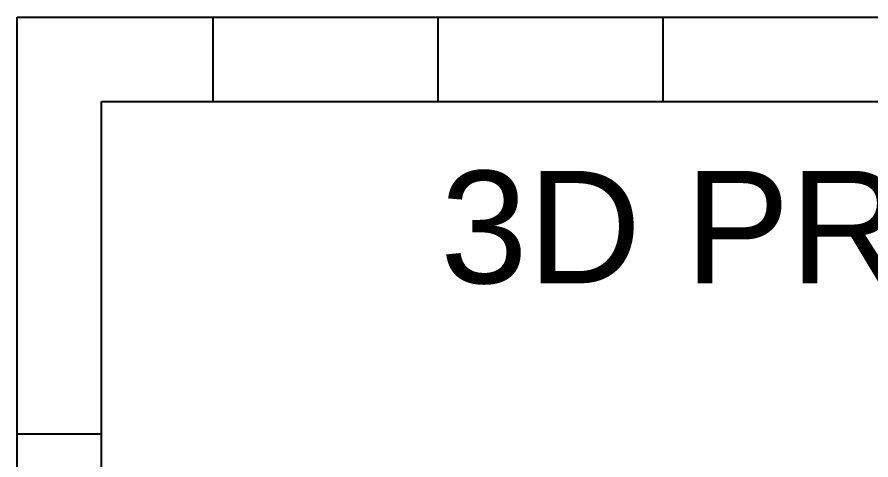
# Model space of a CAD drawing. Header units: millimetres. Extents: x 2208 to 8402, y 1291 to 9059.
# Drawn here: x 2208 to 5243, y 7483 to 9059 of the extents above; entities that cross this region are included whole.
import ezdxf

# ---------------------------------------------------------------- set-up
doc = ezdxf.new("R2010")
doc.units = ezdxf.units.MM
doc.styles.get("Standard").update_dxf_attribs({"font": 'arial.ttf'})

msp = doc.modelspace()

# ---------------------------------------------------------------- linework, layer by layer
for p, q in [((2905.206, 8759.255), (2905.206, 9059.255)), ((3705.206, 8759.255), (3705.206, 9059.255)), ((4505.206, 8759.255), (4505.206, 9059.255)), ((2508.041, 7575.224), (2208.041, 7575.224))]:
    msp.add_line(p, q)
for points in [[(2208.041, 9059.255), (8402.37, 9059.255), (8402.37, 1291.193), (2208.041, 1291.193)], [(2508.041, 8759.255), (8102.37, 8759.255), (8102.37, 1591.193), (2508.041, 1591.193)]]:
    msp.add_lwpolyline(points, close=True)

# ---------------------------------------------------------------- texts
at = {"color": 40, "true_color": 0xf8d731}
msp.add_text('      3D PRINTER', height=400, dxfattribs=at).set_placement((2781.024, 8111.803))

doc.saveas('drawing.dxf')
